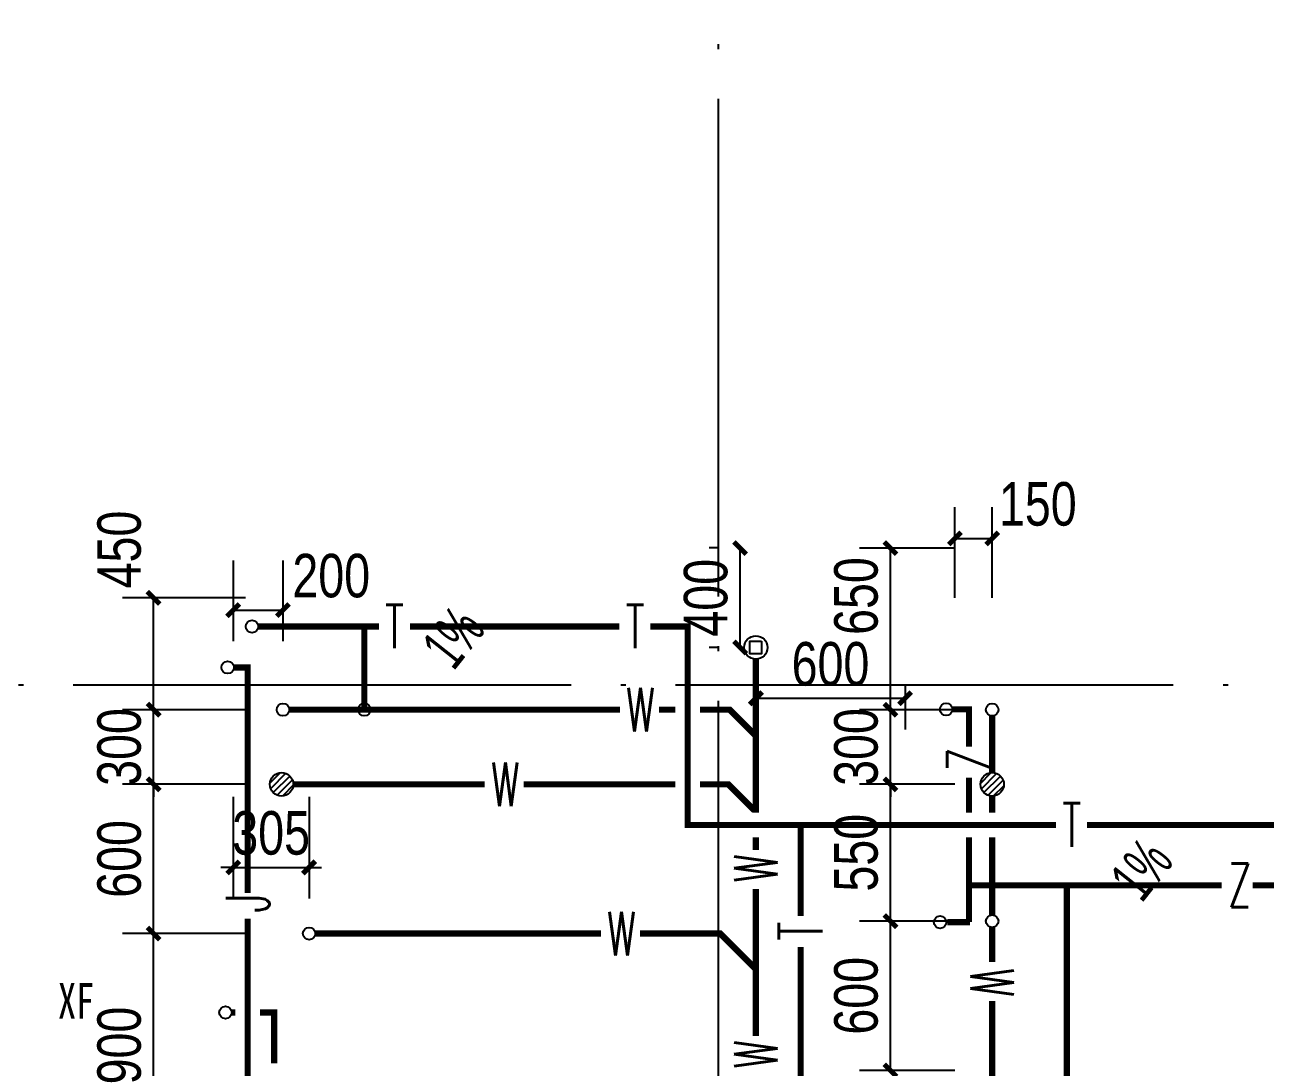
# Model space of a CAD drawing. Extents: x 31688 to 157843, y 203 to 96712.
# Drawn here: x 56000 to 60984, y 9148 to 13338 of the extents above; entities that cross this region are included whole.
import ezdxf

# ---------------------------------------------------------------- set-up
doc = ezdxf.new("R2010")
doc.units = 0
doc.header["$LTSCALE"] = 1000
doc.header["$MEASUREMENT"] = 0
doc.linetypes.add('109-34 轴网$0$L1$0$$AUDIT_BAD_LTYPE1', pattern=[0])
doc.linetypes.add('DOTE', pattern=[2.42, 2, -0.2, 0.02, -0.2])
doc.layers.get('Defpoints').update_dxf_attribs({"color": 167})
for name, color, linetype in [('01-标注_符号', 200, 'Continuous'), ('02-TEXT_房间', 7, 'Continuous'), ('A_AXIS-轴线', 9, 'DOTE'), ('EQUIP_地漏', 7, 'Continuous'), ('EQUIP_污水', 7, 'Continuous'), ('PIPE-中水', 122, 'Continuous'), ('PIPE-污水', 2, 'Continuous'), ('PIPE-给水中', 3, 'Continuous'), ('PIPE-通气', 30, 'Continuous'), ('TEXT_中水', 7, 'Continuous'), ('TEXT_污水', 7, 'Continuous'), ('TEXT_给水', 7, 'Continuous'), ('TEXT_通气', 7, 'Continuous'), ('TWT_DIM', 3, 'Continuous'), ('VPIPE-中水', 122, 'TG_Z'), ('VPIPE-给水中', 3, 'TG_J1'), ('VPIPE-通气', 3, 'Continuous')]:
    doc.layers.add(name, color=color, linetype=linetype)
doc.styles.add('_TCH_DIM', font='ros.shx', dxfattribs={"width": 0.8, "bigfont": 'jd.shx'})
doc.styles.add('_TCH_DIM_T3', font='ros.shx', dxfattribs={"width": 0.8, "bigfont": 'jd.shx'})
doc.styles.add('_TCH_SPACE', font='STXIHEI.TTF', dxfattribs={"width": 0.75, "height": 5})
doc.styles.add('_TWT_PIPETEXT', font='SIMPLEX', dxfattribs={"width": 0.8, "height": 3.5, "bigfont": 'HZTXT'})
doc.styles.add('TG_LINETYPE', font='SIMPLEX', dxfattribs={"width": 0.8, "height": 3, "bigfont": 'HZTXT'})
doc.linetypes.add('TG_J1', pattern='A,5,-0.6,["J1",TG_LINETYPE,S=0.1,R=0,X=-0.52,Y=-0.15],0', length=5.6)
doc.linetypes.add('TG_Z', pattern='A,5,-0.3,["Z",TG_LINETYPE,S=0.1,R=0,X=-0.28,Y=-0.15],0', length=5.3)
doc.dimstyles.new('_TWT_ARCH&&50', dxfattribs={"dimtxt": 175, "dimasz": 50, "dimexe": 125, "dimexo": 150, "dimgap": 50, "dimtad": 1, "dimdec": 0, "dimzin": 0, "dimdsep": 46, "dimtxsty": '_TCH_DIM_T3', "dimblk": 'ARCHTICK', "dimcen": 0.09, "dimclrt": 7, "dimazin": 2, "dimtfac": 1, "dimtdec": 0, "dimtix": 1, "dimtmove": 2, "dimatfit": 3, "dimfxl": 0, "dimtolj": 1, "dimtzin": 0, "dimarcsym": 0})

# ---------------------------------------------------------------- blocks, each defined once
blk = doc.blocks.new('fdsgdfg1111')
at = {"layer": '02-TEXT_房间', "style": '_TCH_SPACE', "width": 0.75}
blk.add_text('XF', height=142.71, dxfattribs=at).set_placement((195.8, 6058.6))
blk = doc.blocks.new('$TwtSys$00000147')
blk.add_circle((0, 0, 0), 1)
blk = doc.blocks.new('$TwtSys$00000141')
for p, q in [((-94.2, 7.7), (-10.1, 91.8)), ((-94.2, 7.7), (-10.1, 91.8)), ((-87.2, -35.1), (35.1, 87.2)), ((-87.2, -35.1), (35.1, 87.2)), ((-66.5, -66.5), (66.5, 66.5)), ((-66.5, -66.5), (66.5, 66.5)), ((-32.4, -87.1), (87.6, 32.9)), ((-32.4, -87.1), (87.6, 32.9)), ((11.4, -92.3), (92.3, -11.4)), ((11.4, -92.3), (92.3, -11.4))]:
    blk.add_line(p, q)
blk.add_circle((0, 0), 94)
blk.add_circle((0, 0), 94)
blk = doc.blocks.new('_ArchTick')
at = {"color": 0, "linetype": 'ByBlock', "const_width": 0.4}
blk.add_lwpolyline([(-0.5, -0.5), (0.5, 0.5)], dxfattribs=at)
blk = doc.blocks.new('*D789')
at = {"layer": 'Defpoints', "color": 0, "linetype": '109-34 轴网$0$L1$0$$AUDIT_BAD_LTYPE1'}
for p in [(56837.3, 10385.3), (57142.3, 10385.3), (57142.3, 9951.4)]:
    blk.add_point(p, dxfattribs=at)
at = {"layer": 'TWT_DIM', "color": 0, "linetype": '109-34 轴网$0$L1$0$$AUDIT_BAD_LTYPE1', "lineweight": -2}
for p, q in [((56837.3, 10235.3), (56837.3, 9826.4)), ((57142.3, 10235.3), (57142.3, 9826.4)), ((56837.3, 9951.4), (56787.3, 9951.4)), ((56837.3, 9951.4), (57142.3, 9951.4)), ((57142.3, 9951.4), (57192.3, 9951.4))]:
    blk.add_line(p, q, dxfattribs=at)
at = {"layer": 'TWT_DIM', "color": 0, "linetype": '109-34 轴网$0$L1$0$$AUDIT_BAD_LTYPE1', "lineweight": -2, "xscale": 50, "yscale": 50, "zscale": 50}
blk.add_blockref('_ArchTick', (56837.3, 9951.4), dxfattribs=at)
at = {"layer": 'TWT_DIM', "color": 0, "linetype": '109-34 轴网$0$L1$0$$AUDIT_BAD_LTYPE1', "lineweight": -2, "xscale": 50, "yscale": 50, "zscale": 50, "rotation": 180}
blk.add_blockref('_ArchTick', (57142.3, 9951.4), dxfattribs=at)
at = {"layer": 'TWT_DIM', "color": 7, "linetype": '109-34 轴网$0$L1$0$$AUDIT_BAD_LTYPE1', "insert": (56989.8, 10088.9), "char_height": 175, "attachment_point": 5, "style": '_TCH_DIM_T3'}
blk.add_mtext('\\A1;305', dxfattribs=at)
blk = doc.blocks.new('*D790')
at = {"layer": 'Defpoints', "color": 0, "linetype": '109-34 轴网$0$L1$0$$AUDIT_BAD_LTYPE1'}
for p in [(56837.3, 11335.6), (57037.3, 11335.6), (57037.3, 10985.6)]:
    blk.add_point(p, dxfattribs=at)
at = {"layer": 'TWT_DIM', "color": 0, "linetype": '109-34 轴网$0$L1$0$$AUDIT_BAD_LTYPE1', "lineweight": -2}
for p, q in [((56837.3, 11185.6), (56837.3, 10860.6)), ((57037.3, 11185.6), (57037.3, 10860.6)), ((56837.3, 10985.6), (57037.3, 10985.6))]:
    blk.add_line(p, q, dxfattribs=at)
at = {"layer": 'TWT_DIM', "color": 0, "linetype": '109-34 轴网$0$L1$0$$AUDIT_BAD_LTYPE1', "lineweight": -2, "xscale": 50, "yscale": 50, "zscale": 50, "rotation": 180}
blk.add_blockref('_ArchTick', (56837.3, 10985.6), dxfattribs=at)
at = {"layer": 'TWT_DIM', "color": 0, "linetype": '109-34 轴网$0$L1$0$$AUDIT_BAD_LTYPE1', "lineweight": -2, "xscale": 50, "yscale": 50, "zscale": 50}
blk.add_blockref('_ArchTick', (57037.3, 10985.6), dxfattribs=at)
at = {"layer": 'TWT_DIM', "color": 7, "linetype": '109-34 轴网$0$L1$0$$AUDIT_BAD_LTYPE1', "insert": (57231.3, 11123.1), "char_height": 175, "attachment_point": 5, "style": '_TCH_DIM_T3'}
blk.add_mtext('\\A1;200', dxfattribs=at)
blk = doc.blocks.new('*D797')
at = {"layer": 'Defpoints', "color": 0, "linetype": '109-34 轴网$0$L1$0$$AUDIT_BAD_LTYPE1'}
for p in [(59887.3, 11273.9), (59737.3, 10885.3), (59887.3, 10885.3)]:
    blk.add_point(p, dxfattribs=at)
at = {"layer": 'TWT_DIM', "color": 0, "linetype": '109-34 轴网$0$L1$0$$AUDIT_BAD_LTYPE1', "lineweight": -2}
for p, q in [((59737.3, 11035.3), (59737.3, 11398.9)), ((59887.3, 11035.3), (59887.3, 11398.9)), ((59737.3, 11273.9), (59887.3, 11273.9))]:
    blk.add_line(p, q, dxfattribs=at)
at = {"layer": 'TWT_DIM', "color": 0, "linetype": '109-34 轴网$0$L1$0$$AUDIT_BAD_LTYPE1', "lineweight": -2, "xscale": 50, "yscale": 50, "zscale": 50, "rotation": 180}
blk.add_blockref('_ArchTick', (59737.3, 11273.9), dxfattribs=at)
at = {"layer": 'TWT_DIM', "color": 0, "linetype": '109-34 轴网$0$L1$0$$AUDIT_BAD_LTYPE1', "lineweight": -2, "xscale": 50, "yscale": 50, "zscale": 50}
blk.add_blockref('_ArchTick', (59887.3, 11273.9), dxfattribs=at)
at = {"layer": 'TWT_DIM', "color": 7, "linetype": '109-34 轴网$0$L1$0$$AUDIT_BAD_LTYPE1', "insert": (60070.6, 11411.4), "char_height": 175, "attachment_point": 5, "style": '_TCH_DIM_T3'}
blk.add_mtext('\\A1;150', dxfattribs=at)
blk = doc.blocks.new('$TwtSys$00000136')
at = {"elevation": 0}
blk.add_lwpolyline([(-51.3, 45.2), (50.9, 45.2), (50.9, -49.1), (-51.3, -49.1)], close=True, dxfattribs=at)
blk.add_circle((0, 0, 0), 93.8)
blk = doc.blocks.new('*D803')
at = {"layer": 'Defpoints', "color": 0, "linetype": '109-34 轴网$0$L1$0$$AUDIT_BAD_LTYPE1'}
for p in [(56517.4, 11035.2), (57037.3, 11035.2), (57037.3, 10585.3)]:
    blk.add_point(p, dxfattribs=at)
at = {"layer": 'TWT_DIM', "color": 0, "linetype": '109-34 轴网$0$L1$0$$AUDIT_BAD_LTYPE1', "lineweight": -2}
for p, q in [((56887.3, 11035.2), (56392.4, 11035.2)), ((56517.4, 10585.3), (56517.4, 11035.2)), ((56887.3, 10585.3), (56392.4, 10585.3))]:
    blk.add_line(p, q, dxfattribs=at)
at = {"layer": 'TWT_DIM', "color": 0, "linetype": '109-34 轴网$0$L1$0$$AUDIT_BAD_LTYPE1', "lineweight": -2, "xscale": 50, "yscale": 50, "zscale": 50}
for p, rotation in [((56517.4, 11035.2), 90), ((56517.4, 10585.3), 270)]:
    blk.add_blockref('_ArchTick', p, dxfattribs=dict(at, rotation=rotation))
at = {"layer": 'TWT_DIM', "color": 7, "linetype": '109-34 轴网$0$L1$0$$AUDIT_BAD_LTYPE1', "insert": (56379.9, 11229.2), "char_height": 175, "attachment_point": 5, "rotation": 90, "style": '_TCH_DIM_T3'}
blk.add_mtext('\\A1;450', dxfattribs=at)
blk = doc.blocks.new('*D804')
at = {"layer": 'Defpoints', "color": 0, "linetype": '109-34 轴网$0$L1$0$$AUDIT_BAD_LTYPE1'}
for p in [(56517.4, 10585.3), (57037.3, 10585.3), (57037.3, 10285.3)]:
    blk.add_point(p, dxfattribs=at)
at = {"layer": 'TWT_DIM', "color": 0, "linetype": '109-34 轴网$0$L1$0$$AUDIT_BAD_LTYPE1', "lineweight": -2}
for p, q in [((56517.4, 10585.3), (56517.4, 10635.3)), ((56887.3, 10585.3), (56392.4, 10585.3)), ((56517.4, 10285.3), (56517.4, 10585.3)), ((56887.3, 10285.3), (56392.4, 10285.3)), ((56517.4, 10285.3), (56517.4, 10235.3))]:
    blk.add_line(p, q, dxfattribs=at)
at = {"layer": 'TWT_DIM', "color": 0, "linetype": '109-34 轴网$0$L1$0$$AUDIT_BAD_LTYPE1', "lineweight": -2, "xscale": 50, "yscale": 50, "zscale": 50}
for p, rotation in [((56517.4, 10585.3), 270), ((56517.4, 10285.3), 90)]:
    blk.add_blockref('_ArchTick', p, dxfattribs=dict(at, rotation=rotation))
at = {"layer": 'TWT_DIM', "color": 7, "linetype": '109-34 轴网$0$L1$0$$AUDIT_BAD_LTYPE1', "insert": (56379.9, 10435.3), "char_height": 175, "attachment_point": 5, "rotation": 90, "style": '_TCH_DIM_T3'}
blk.add_mtext('\\A1;300', dxfattribs=at)
blk = doc.blocks.new('*D805')
at = {"layer": 'Defpoints', "color": 0, "linetype": '109-34 轴网$0$L1$0$$AUDIT_BAD_LTYPE1'}
for p in [(56517.4, 10285.3), (57037.3, 10285.3), (57037.3, 9685.3)]:
    blk.add_point(p, dxfattribs=at)
at = {"layer": 'TWT_DIM', "color": 0, "linetype": '109-34 轴网$0$L1$0$$AUDIT_BAD_LTYPE1', "lineweight": -2}
for p, q in [((56887.3, 10285.3), (56392.4, 10285.3)), ((56517.4, 9685.3), (56517.4, 10285.3)), ((56887.3, 9685.3), (56392.4, 9685.3))]:
    blk.add_line(p, q, dxfattribs=at)
at = {"layer": 'TWT_DIM', "color": 0, "linetype": '109-34 轴网$0$L1$0$$AUDIT_BAD_LTYPE1', "lineweight": -2, "xscale": 50, "yscale": 50, "zscale": 50}
for p, rotation in [((56517.4, 10285.3), 90), ((56517.4, 9685.3), 270)]:
    blk.add_blockref('_ArchTick', p, dxfattribs=dict(at, rotation=rotation))
at = {"layer": 'TWT_DIM', "color": 7, "linetype": '109-34 轴网$0$L1$0$$AUDIT_BAD_LTYPE1', "insert": (56379.9, 9985.3), "char_height": 175, "attachment_point": 5, "rotation": 90, "style": '_TCH_DIM_T3'}
blk.add_mtext('\\A1;600', dxfattribs=at)
blk = doc.blocks.new('*D806')
at = {"layer": 'Defpoints', "color": 0, "linetype": '109-34 轴网$0$L1$0$$AUDIT_BAD_LTYPE1'}
for p in [(56517.4, 9685.3), (57037.3, 9685.3), (57037.3, 8785.3)]:
    blk.add_point(p, dxfattribs=at)
at = {"layer": 'TWT_DIM', "color": 0, "linetype": '109-34 轴网$0$L1$0$$AUDIT_BAD_LTYPE1', "lineweight": -2}
for p, q in [((56887.3, 9685.3), (56392.4, 9685.3)), ((56517.4, 8785.3), (56517.4, 9685.3)), ((56887.3, 8785.3), (56392.4, 8785.3))]:
    blk.add_line(p, q, dxfattribs=at)
at = {"layer": 'TWT_DIM', "color": 0, "linetype": '109-34 轴网$0$L1$0$$AUDIT_BAD_LTYPE1', "lineweight": -2, "xscale": 50, "yscale": 50, "zscale": 50}
for p, rotation in [((56517.4, 9685.3), 90), ((56517.4, 8785.3), 270)]:
    blk.add_blockref('_ArchTick', p, dxfattribs=dict(at, rotation=rotation))
at = {"layer": 'TWT_DIM', "color": 7, "linetype": '109-34 轴网$0$L1$0$$AUDIT_BAD_LTYPE1', "insert": (56379.9, 9235.3), "char_height": 175, "attachment_point": 5, "rotation": 90, "style": '_TCH_DIM_T3'}
blk.add_mtext('\\A1;900', dxfattribs=at)
blk = doc.blocks.new('*D812')
at = {"layer": 'Defpoints', "color": 0, "linetype": '109-34 轴网$0$L1$0$$AUDIT_BAD_LTYPE1'}
for p in [(59478.4, 11235.2), (59887.3, 11235.2), (59887.3, 10585.3)]:
    blk.add_point(p, dxfattribs=at)
at = {"layer": 'TWT_DIM', "color": 0, "linetype": '109-34 轴网$0$L1$0$$AUDIT_BAD_LTYPE1', "lineweight": -2}
for p, q in [((59737.3, 11235.2), (59353.4, 11235.2)), ((59478.4, 10585.3), (59478.4, 11235.2)), ((59737.3, 10585.3), (59353.4, 10585.3))]:
    blk.add_line(p, q, dxfattribs=at)
at = {"layer": 'TWT_DIM', "color": 0, "linetype": '109-34 轴网$0$L1$0$$AUDIT_BAD_LTYPE1', "lineweight": -2, "xscale": 50, "yscale": 50, "zscale": 50}
for p, rotation in [((59478.4, 11235.2), 90), ((59478.4, 10585.3), 270)]:
    blk.add_blockref('_ArchTick', p, dxfattribs=dict(at, rotation=rotation))
at = {"layer": 'TWT_DIM', "color": 7, "linetype": '109-34 轴网$0$L1$0$$AUDIT_BAD_LTYPE1', "insert": (59340.9, 11042.1), "char_height": 175, "attachment_point": 5, "rotation": 90, "style": '_TCH_DIM_T3'}
blk.add_mtext('\\A1;650', dxfattribs=at)
blk = doc.blocks.new('*D813')
at = {"layer": 'Defpoints', "color": 0, "linetype": '109-34 轴网$0$L1$0$$AUDIT_BAD_LTYPE1'}
for p in [(59478.4, 10585.3), (59887.3, 10585.3), (59887.3, 10285.3)]:
    blk.add_point(p, dxfattribs=at)
at = {"layer": 'TWT_DIM', "color": 0, "linetype": '109-34 轴网$0$L1$0$$AUDIT_BAD_LTYPE1', "lineweight": -2}
for p, q in [((59478.4, 10585.3), (59478.4, 10635.3)), ((59737.3, 10585.3), (59353.4, 10585.3)), ((59478.4, 10285.3), (59478.4, 10585.3)), ((59737.3, 10285.3), (59353.4, 10285.3)), ((59478.4, 10285.3), (59478.4, 10235.3))]:
    blk.add_line(p, q, dxfattribs=at)
at = {"layer": 'TWT_DIM', "color": 0, "linetype": '109-34 轴网$0$L1$0$$AUDIT_BAD_LTYPE1', "lineweight": -2, "xscale": 50, "yscale": 50, "zscale": 50}
for p, rotation in [((59478.4, 10585.3), 270), ((59478.4, 10285.3), 90)]:
    blk.add_blockref('_ArchTick', p, dxfattribs=dict(at, rotation=rotation))
at = {"layer": 'TWT_DIM', "color": 7, "linetype": '109-34 轴网$0$L1$0$$AUDIT_BAD_LTYPE1', "insert": (59340.9, 10435.3), "char_height": 175, "attachment_point": 5, "rotation": 90, "style": '_TCH_DIM_T3'}
blk.add_mtext('\\A1;300', dxfattribs=at)
blk = doc.blocks.new('*D814')
at = {"layer": 'Defpoints', "color": 0, "linetype": '109-34 轴网$0$L1$0$$AUDIT_BAD_LTYPE1'}
for p in [(59478.4, 10285.3), (59887.3, 10285.3), (59887.3, 9735.3)]:
    blk.add_point(p, dxfattribs=at)
at = {"layer": 'TWT_DIM', "color": 0, "linetype": '109-34 轴网$0$L1$0$$AUDIT_BAD_LTYPE1', "lineweight": -2}
for p, q in [((59737.3, 10285.3), (59353.4, 10285.3)), ((59478.4, 9735.3), (59478.4, 10285.3)), ((59737.3, 9735.3), (59353.4, 9735.3))]:
    blk.add_line(p, q, dxfattribs=at)
at = {"layer": 'TWT_DIM', "color": 0, "linetype": '109-34 轴网$0$L1$0$$AUDIT_BAD_LTYPE1', "lineweight": -2, "xscale": 50, "yscale": 50, "zscale": 50}
for p, rotation in [((59478.4, 10285.3), 90), ((59478.4, 9735.3), 270)]:
    blk.add_blockref('_ArchTick', p, dxfattribs=dict(at, rotation=rotation))
at = {"layer": 'TWT_DIM', "color": 7, "linetype": '109-34 轴网$0$L1$0$$AUDIT_BAD_LTYPE1', "insert": (59340.9, 10010.3), "char_height": 175, "attachment_point": 5, "rotation": 90, "style": '_TCH_DIM_T3'}
blk.add_mtext('\\A1;550', dxfattribs=at)
blk = doc.blocks.new('*D815')
at = {"layer": 'Defpoints', "color": 0, "linetype": '109-34 轴网$0$L1$0$$AUDIT_BAD_LTYPE1'}
for p in [(59478.4, 9735.3), (59887.3, 9735.3), (59887.3, 9135.3)]:
    blk.add_point(p, dxfattribs=at)
at = {"layer": 'TWT_DIM', "color": 0, "linetype": '109-34 轴网$0$L1$0$$AUDIT_BAD_LTYPE1', "lineweight": -2}
for p, q in [((59737.3, 9735.3), (59353.4, 9735.3)), ((59478.4, 9135.3), (59478.4, 9735.3)), ((59737.3, 9135.3), (59353.4, 9135.3))]:
    blk.add_line(p, q, dxfattribs=at)
at = {"layer": 'TWT_DIM', "color": 0, "linetype": '109-34 轴网$0$L1$0$$AUDIT_BAD_LTYPE1', "lineweight": -2, "xscale": 50, "yscale": 50, "zscale": 50}
for p, rotation in [((59478.4, 9735.3), 90), ((59478.4, 9135.3), 270)]:
    blk.add_blockref('_ArchTick', p, dxfattribs=dict(at, rotation=rotation))
at = {"layer": 'TWT_DIM', "color": 7, "linetype": '109-34 轴网$0$L1$0$$AUDIT_BAD_LTYPE1', "insert": (59340.9, 9435.3), "char_height": 175, "attachment_point": 5, "rotation": 90, "style": '_TCH_DIM_T3'}
blk.add_mtext('\\A1;600', dxfattribs=at)
blk = doc.blocks.new('*D816')
at = {"layer": 'Defpoints', "color": 0, "linetype": '109-34 轴网$0$L1$0$$AUDIT_BAD_LTYPE1'}
for p in [(58874.3, 11235.3), (58937.6, 11235.3), (58937.6, 10835.3)]:
    blk.add_point(p, dxfattribs=at)
at = {"layer": 'TWT_DIM', "color": 0, "linetype": '109-34 轴网$0$L1$0$$AUDIT_BAD_LTYPE1', "lineweight": -2}
for p, q in [((58787.6, 11235.3), (58749.3, 11235.3)), ((58874.3, 10835.3), (58874.3, 11235.3)), ((58787.6, 10835.3), (58749.3, 10835.3))]:
    blk.add_line(p, q, dxfattribs=at)
at = {"layer": 'TWT_DIM', "color": 0, "linetype": '109-34 轴网$0$L1$0$$AUDIT_BAD_LTYPE1', "lineweight": -2, "xscale": 50, "yscale": 50, "zscale": 50}
for p, rotation in [((58874.3, 11235.3), 90), ((58874.3, 10835.3), 270)]:
    blk.add_blockref('_ArchTick', p, dxfattribs=dict(at, rotation=rotation))
at = {"layer": 'TWT_DIM', "color": 7, "linetype": '109-34 轴网$0$L1$0$$AUDIT_BAD_LTYPE1', "insert": (58736.8, 11035.3), "char_height": 175, "attachment_point": 5, "rotation": 90, "style": '_TCH_DIM_T3'}
blk.add_mtext('\\A1;400', dxfattribs=at)
blk = doc.blocks.new('*D817')
at = {"layer": 'Defpoints', "color": 0, "linetype": '109-34 轴网$0$L1$0$$AUDIT_BAD_LTYPE1'}
for p in [(58937.6, 10835.3), (59537.3, 10835.3), (59537.3, 10631.1)]:
    blk.add_point(p, dxfattribs=at)
at = {"layer": 'TWT_DIM', "color": 0, "linetype": '109-34 轴网$0$L1$0$$AUDIT_BAD_LTYPE1', "lineweight": -2}
for p, q in [((58937.6, 10685.3), (58937.6, 10506.1)), ((59537.3, 10685.3), (59537.3, 10506.1)), ((58937.6, 10631.1), (59537.3, 10631.1))]:
    blk.add_line(p, q, dxfattribs=at)
at = {"layer": 'TWT_DIM', "color": 0, "linetype": '109-34 轴网$0$L1$0$$AUDIT_BAD_LTYPE1', "lineweight": -2, "xscale": 50, "yscale": 50, "zscale": 50, "rotation": 180}
blk.add_blockref('_ArchTick', (58937.6, 10631.1), dxfattribs=at)
at = {"layer": 'TWT_DIM', "color": 0, "linetype": '109-34 轴网$0$L1$0$$AUDIT_BAD_LTYPE1', "lineweight": -2, "xscale": 50, "yscale": 50, "zscale": 50}
blk.add_blockref('_ArchTick', (59537.3, 10631.1), dxfattribs=at)
at = {"layer": 'TWT_DIM', "color": 7, "linetype": '109-34 轴网$0$L1$0$$AUDIT_BAD_LTYPE1', "insert": (59237.5, 10768.6), "char_height": 175, "attachment_point": 5, "style": '_TCH_DIM_T3'}
blk.add_mtext('\\A1;600', dxfattribs=at)

msp = doc.modelspace()

# ---------------------------------------------------------------- hatches: boundary and pattern name
at = {"layer": 'PIPE-中水', "linetype": 'Continuous'}
for points in [[(59793.9, 10586.7), (59793.9, 10599.2), (59806.4, 10599.2)], [(59793.9, 10586.7), (59806.4, 10586.7), (59806.4, 10599.2)], [(57001.5, 9368.2), (57001.5, 9380.7), (57014, 9380.7)], [(57001.5, 9368.2), (57014, 9368.2), (57014, 9380.7)]]:
    msp.add_hatch(color=256, dxfattribs=at).paths.add_polyline_path(points)
at = {"layer": 'PIPE-污水', "linetype": 'Continuous'}
for points in [[(58832.6, 10585.3), (58832.6, 10597.8), (58837.8, 10597.8)], [(58832.6, 10585.3), (58841.4, 10594.1), (58837.8, 10597.8)], [(58827.1, 10285.3), (58827.1, 10297.8), (58832.2, 10297.8)], [(58827.1, 10285.3), (58835.9, 10294.1), (58832.2, 10297.8)], [(58794.6, 9685.3), (58794.6, 9697.8), (58799.8, 9697.8)], [(58794.6, 9685.3), (58803.5, 9694.1), (58799.8, 9697.8)]]:
    msp.add_hatch(color=256, dxfattribs=at).paths.add_polyline_path(points)
at = {"layer": 'PIPE-给水中', "linetype": 'Continuous'}
for points in [[(56895.3, 10755.3), (56895.3, 10767.8), (56907.8, 10767.8)], [(56895.3, 10755.3), (56907.8, 10755.3), (56907.8, 10767.8)]]:
    msp.add_hatch(color=256, dxfattribs=at).paths.add_polyline_path(points)
at = {"layer": 'PIPE-通气', "linetype": 'Continuous'}
for points in [[(58663.6, 10919.8), (58676.1, 10919.8), (58676.1, 10932.3)], [(58663.6, 10919.8), (58663.6, 10932.3), (58676.1, 10932.3)], [(58663.6, 10121.9), (58651.1, 10121.9), (58651.1, 10109.4)], [(58663.6, 10121.9), (58663.6, 10109.4), (58651.1, 10109.4)]]:
    msp.add_hatch(color=256, dxfattribs=at).paths.add_polyline_path(points)

# ---------------------------------------------------------------- linework, layer by layer
at = {"layer": '01-标注_符号'}
for points in [[(57938.2, 10953.1, 0, 0, 0), (57742.3, 10706, 40, 0, 0), (57649.1, 10588.5, 0, 0, 0)], [(57938.3, 10953.1, 0, 0, 0), (57742.3, 10706, 40, 0, 0), (57649.1, 10588.5, 0, 0, 0)], [(60703.5, 10020, 0, 0, 0), (60507.5, 9772.9, 40, 0, 0), (60414.3, 9655.4, 0, 0, 0)], [(60703.5, 10020, 0, 0, 0), (60507.5, 9772.9, 40, 0, 0), (60414.3, 9655.4, 0, 0, 0)]]:
    msp.add_lwpolyline(points, format="xyseb", dxfattribs=at)
at = {"layer": 'A_AXIS-轴线'}
for p, q in [((58787.4, 1360.7), (58787.4, 13338.4)), ((53774.9, 10685.1), (63287.3, 10685.2))]:
    msp.add_line(p, q, dxfattribs=at)
at = {"layer": 'PIPE-中水', "linetype": 'Continuous', "ltscale": 0.5, "const_width": 25}
for points in [[(59793.9, 10586.7), (59727.5, 10586.7)], [(59793.9, 10586.7), (59793.9, 10436.8)], [(59793.9, 10312.2), (59793.9, 10171.9)], [(59793.9, 10071.9), (59793.9, 9879.1)], [(59793.9, 9879.1), (60186.9, 9879.1)], [(59793.9, 9879.1), (59793.9, 9731.3)], [(60186.9, 8998.2), (60186.9, 9879.1)], [(60186.9, 9879.1), (60809.4, 9879.1)], [(60934, 9879.1), (62199.7, 9879.1)], [(59793.9, 9731.3), (59707.2, 9731.3)], [(59798.5, 9731.3), (59793.9, 9731.3)], [(56845.3, 9368.2), (56831.3, 9368.2)], [(57001.5, 9368.2), (56945.3, 9368.2)], [(57001.5, 9163.5), (57001.5, 9368.2)]]:
    msp.add_lwpolyline(points, dxfattribs=at)
at = {"layer": 'PIPE-污水', "linetype": 'Continuous', "ltscale": 0.5, "const_width": 25}
for points in [[(58937.6, 10480.2), (58937.6, 10788.3)], [(57062.4, 10585.3), (58391.3, 10585.3)], [(58547.9, 10585.3), (58613.6, 10585.3)], [(58713.6, 10585.3), (58832.6, 10585.3)], [(58832.6, 10585.3), (58937.6, 10480.2)], [(59887.3, 10560.3), (59887.3, 10332.3)], [(58937.6, 10171.9), (58937.6, 10480.2)], [(57078.8, 10285.3), (57848.3, 10285.3)], [(58004.9, 10285.3), (58613.6, 10285.3)], [(58713.6, 10285.3), (58827.1, 10285.3)], [(58827.1, 10285.3), (58932.1, 10180.2)], [(59887.3, 10238.3), (59887.3, 10171.9)], [(58937.6, 10021.7), (58937.6, 10071.9)], [(59887.3, 10071.9), (59887.3, 9760.3)], [(58937.6, 9542.3), (58937.6, 9865.1)], [(59887.3, 9710.3), (59887.3, 9571)], [(57167.3, 9685.3), (58314.8, 9685.3)], [(58471.5, 9685.3), (58794.6, 9685.3)], [(58794.6, 9685.3), (58937.6, 9542.3)], [(58937.6, 9274.1), (58937.6, 9542.3)], [(59887.3, 9414.4), (59887.3, 8528)]]:
    msp.add_lwpolyline(points, dxfattribs=at)
at = {"layer": 'PIPE-给水中', "linetype": 'Continuous', "ltscale": 0.5, "const_width": 25}
for points in [[(56895.3, 10755.3), (56840, 10755.3)], [(56895.3, 9848.6), (56895.3, 10755.3)], [(56895.3, 8423.6), (56895.3, 9745.3)]]:
    msp.add_lwpolyline(points, dxfattribs=at)
at = {"layer": 'PIPE-通气', "linetype": 'Continuous', "ltscale": 0.5, "const_width": 25}
for points in [[(56937.9, 10919.8), (57364.1, 10919.8)], [(57364.1, 10919.8), (57422.6, 10919.8)], [(57547.2, 10919.8), (58389, 10919.8)], [(58513.7, 10919.8), (58663.6, 10919.8)], [(58663.6, 10919.8), (58663.6, 10121.9)], [(58663.6, 10121.9), (59117.6, 10121.9)], [(59117.6, 9756.3), (59117.6, 10121.9)], [(59117.6, 10121.9), (60143.4, 10121.9)], [(60268.1, 10121.9), (61089.3, 10121.9)], [(59117.6, 8103.3), (59117.6, 9631.7)]]:
    msp.add_lwpolyline(points, dxfattribs=at)
at = {"layer": 'PIPE-通气', "ltscale": 0.5, "const_width": 25}
msp.add_lwpolyline([(57364.1, 10919.8), (57364.1, 10585.3)], dxfattribs=at)
at = {"layer": 'VPIPE-中水', "linetype": 'Continuous'}
for centre in [(59702.5, 10586.7), (59677.8, 9731.3), (56806.3, 9368.2)]:
    msp.add_circle(centre, 25, dxfattribs=at)
at = {"layer": 'VPIPE-给水中', "linetype": 'Continuous'}
msp.add_circle((56815, 10755.3), 25, dxfattribs=at)
at = {"layer": 'VPIPE-通气', "linetype": 'Continuous'}
for centre in [(56912.9, 10919.8), (57364.1, 10585.3)]:
    msp.add_circle(centre, 25, dxfattribs=at)

# ---------------------------------------------------------------- block references
at = {"linetype": '109-34 轴网$0$L1$0$$AUDIT_BAD_LTYPE1'}
msp.add_blockref('fdsgdfg1111', (55937.4, 3285.1), dxfattribs=at)
at = {"layer": 'EQUIP_地漏', "linetype": '109-34 轴网$0$L1$0$$AUDIT_BAD_LTYPE1', "xscale": 0.5, "yscale": 0.5, "zscale": 0.5, "rotation": 179.9999999998837}
msp.add_blockref('$TwtSys$00000141', (57031.8, 10285.3), dxfattribs=at)
at = {"layer": 'EQUIP_地漏', "linetype": '109-34 轴网$0$L1$0$$AUDIT_BAD_LTYPE1', "xscale": 0.5, "yscale": 0.5, "zscale": 0.5}
msp.add_blockref('$TwtSys$00000141', (59887.3, 10285.3), dxfattribs=at)
at = {"layer": 'EQUIP_污水', "linetype": '109-34 轴网$0$L1$0$$AUDIT_BAD_LTYPE1', "xscale": 0.5, "yscale": 0.5, "zscale": 0.5, "rotation": 270}
msp.add_blockref('$TwtSys$00000136', (58937.6, 10835.3), dxfattribs=at)
at = {"layer": 'EQUIP_污水', "linetype": '109-34 轴网$0$L1$0$$AUDIT_BAD_LTYPE1', "xscale": 25, "yscale": 25, "zscale": 25}
for p in [(57037.3, 10585.3), (59887.3, 10585.3), (59887.3, 9735.3), (57142.3, 9685.3)]:
    msp.add_blockref('$TwtSys$00000147', p, dxfattribs=at)

# ---------------------------------------------------------------- texts
at = {"layer": '01-标注_符号', "color": 7, "style": '_TCH_DIM', "width": 0.64}
for p in [(57722.8, 10737.7), (57722.8, 10737.7), (60488, 9804.6), (60488, 9804.6)]:
    msp.add_text('1%', height=175, rotation=51.585, dxfattribs=at).set_placement(p)
at = {"layer": '02-TEXT_房间', "style": '_TCH_SPACE', "width": 0.75}
msp.add_text('XF', height=142.71, dxfattribs=at).set_placement((56133.2, 9343.8))
at = {"layer": 'TEXT_中水', "linetype": '109-34 轴网$0$L1$0$$AUDIT_BAD_LTYPE1', "style": '_TWT_PIPETEXT', "width": 0.64}
for rotation, p in [(90, (59881.4, 10337.2)), (0, (60834.4, 9791.6))]:
    msp.add_text('Z', height=175, rotation=rotation, dxfattribs=at).set_placement(p)
at = {"layer": 'TEXT_污水', "linetype": '109-34 轴网$0$L1$0$$AUDIT_BAD_LTYPE1', "style": '_TWT_PIPETEXT', "width": 0.64}
for p in [(58416.3, 10497.8), (57873.3, 10197.8), (58339.8, 9597.8)]:
    msp.add_text('W', height=175, dxfattribs=at).set_placement(p)
for rotation, p in [(90, (59025.1, 9890.1)), (270, (59799.8, 9546)), (90, (59025.1, 9142.4))]:
    msp.add_text('W', height=175, rotation=rotation, dxfattribs=at).set_placement(p)
at = {"layer": 'TEXT_给水', "linetype": '109-34 轴网$0$L1$0$$AUDIT_BAD_LTYPE1', "style": '_TWT_PIPETEXT', "width": 0.64}
msp.add_text('J', height=175, rotation=90, dxfattribs=at).set_placement((56982.8, 9770.3))
at = {"layer": 'TEXT_通气', "linetype": '109-34 轴网$0$L1$0$$AUDIT_BAD_LTYPE1', "style": '_TWT_PIPETEXT', "width": 0.64}
for p in [(57447.6, 10832.3), (58414, 10832.3), (60168.4, 10034.4)]:
    msp.add_text('T', height=175, dxfattribs=at).set_placement(p)
msp.add_text('T', height=175, rotation=90, dxfattribs=at).set_placement((59205.1, 9656.7))

# ---------------------------------------------------------------- dimensions: what is measured, and where the dimension line sits
at = {"layer": 'TWT_DIM', "linetype": '109-34 轴网$0$L1$0$$AUDIT_BAD_LTYPE1'}
for base, p1, p2, angle, text, picture, middle in [((59887.3, 11273.9), (59737.3, 10885.3), (59887.3, 10885.3), 360, '150', '*D797', (60070.6, 11411.4)), ((56517.4, 11035.2), (57037.3, 10585.3), (57037.3, 11035.2), 90, '450', '*D803', (56379.9, 11229.2)), ((57037.3, 10985.6), (56837.3, 11335.6), (57037.3, 11335.6), 0, '200', '*D790', (57231.3, 11123.1)), ((59478.4, 11235.2), (59887.3, 10585.3), (59887.3, 11235.2), 90, '650', '*D812', (59340.9, 11042.1))]:
    dim = msp.add_linear_dim(base=base, p1=p1, p2=p2, angle=angle, text=text, dimstyle='_TWT_ARCH&&50', dxfattribs=at)
    dim.commit()
    dim.dimension.update_dxf_attribs({"geometry": picture, "text_midpoint": middle, "dimtype": 161})
for p1, p2, distance, text, picture, middle in [((58937.6, 10835.3), (58937.6, 11235.2), 63.3, '400', '*D816', (58736.8, 11035.3)), ((58937.6, 10835.3), (59537.3, 10835.3), -204.1, '600', '*D817', (59237.5, 10768.6)), ((57037.3, 10285.3), (57037.3, 10585.3), 519.9, '300', '*D804', (56379.9, 10435.3)), ((59887.3, 10285.3), (59887.3, 10585.3), 408.9, '300', '*D813', (59340.9, 10435.3)), ((56837.3, 10385.3), (57142.3, 10385.3), -433.9, '305', '*D789', (56989.8, 10088.9)), ((57037.3, 9685.3), (57037.3, 10285.3), 519.9, '600', '*D805', (56379.9, 9985.3)), ((59887.3, 9735.3), (59887.3, 10285.3), 408.9, '550', '*D814', (59340.9, 10010.3)), ((59887.3, 9135.3), (59887.3, 9735.3), 408.9, '600', '*D815', (59340.9, 9435.3)), ((57037.3, 8785.3), (57037.3, 9685.3), 519.9, '900', '*D806', (56379.9, 9235.3))]:
    dim = msp.add_aligned_dim(p1=p1, p2=p2, distance=distance, text=text, dimstyle='_TWT_ARCH&&50', dxfattribs=at)
    dim.commit()
    dim.dimension.update_dxf_attribs({"geometry": picture, "text_midpoint": middle})

doc.saveas('drawing.dxf')
